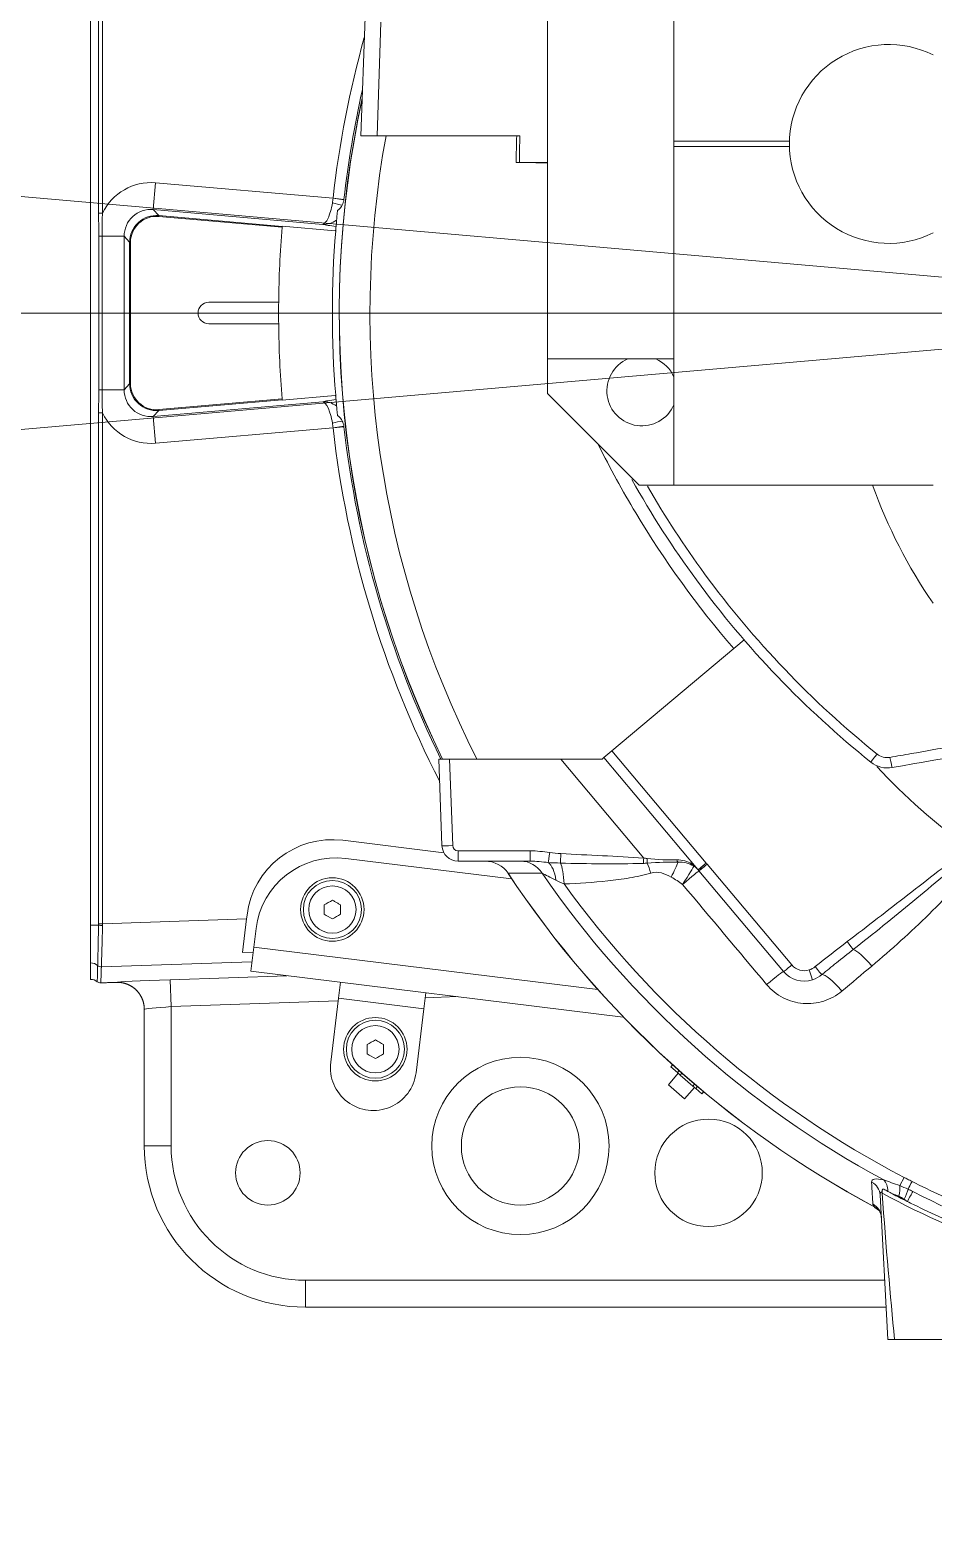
# Model space of a CAD drawing. Header units: millimetres. Extents: x 0 to 594, y 0 to 532.
# Drawn here: x 418.3 to 426.7, y 271.58 to 285.46 of the extents above; entities that cross this region are included whole.
import ezdxf
from ezdxf.lldxf.tags import DXFTag

# ---------------------------------------------------------------- set-up
doc = ezdxf.new("R2010")
doc.units = ezdxf.units.MM
for name, color, linetype, true_color in [('1', 7, 'Continuous', 0xffffff), ('11', 7, 'Continuous', 0xffffff), ('13', 7, 'Continuous', 0xffffff), ('2', 7, 'Continuous', 0xffffff), ('201', 7, 'Continuous', 0xffffff)]:
    doc.layers.add(name, color=color, linetype=linetype, true_color=true_color)
tags = doc.linetypes.add('DASHED', pattern=[25.72, 12.86, -12.86]).pattern_tags.tags
tags[6:7] = [DXFTag(74, 4), DXFTag(75, 0), DXFTag(340, '0'), DXFTag(46, 0.0), DXFTag(50, 0.0), DXFTag(44, 0.0), DXFTag(45, 0.0)]
tags[4:5] = [DXFTag(74, 4), DXFTag(75, 0), DXFTag(340, '0'), DXFTag(46, 0.0), DXFTag(50, 0.0), DXFTag(44, 0.0), DXFTag(45, 0.0)]

# ---------------------------------------------------------------- blocks, each defined once
blk = doc.blocks.new('_U12')
at = {"layer": '201', "color": 250, "lineweight": 13}
blk.add_arc((430.61169, 282.820884), 24.022753, 0, 184.999943, dxfattribs=at)
blk = doc.blocks.new('_U13')
at = {"layer": '201', "color": 250, "lineweight": 13}
blk.add_arc((430.61169, 282.820884), 53.921515, 175, 359.999943, dxfattribs=at)

msp = doc.modelspace()

# ---------------------------------------------------------------- linework, layer by layer
at = {"layer": '1', "color": 250, "linetype": 'Continuous', "lineweight": 18}
for p, q in [((418.86169, 277.12453), (418.86169, 288.51724)), ((419.49593, 283.71959), (420.64362, 283.61935)), ((421.13679, 283.5871), (420.64448, 283.63009)), ((419.23352, 282.16267), (419.23352, 283.4791)), ((420.61219, 282.92088), (419.96169, 282.92088)), ((419.96169, 282.72088), (420.61219, 282.72088)), ((420.64362, 282.02241), (419.49593, 281.92218)), ((420.64448, 282.01167), (421.13679, 282.05467)), ((422.14905, 277.79952), (421.20919, 277.91492)), ((421.23711, 277.74647), (422.77978, 277.55705)), ((420.27488, 276.87005), (420.31341, 277.18384)), ((420.31765, 277.21838), (420.31341, 277.18384)), ((420.37997, 276.91976), (420.4013, 277.09346)), ((420.37429, 276.87353), (420.27488, 276.87005)), ((420.37997, 276.91976), (420.35255, 276.69644)), ((418.86169, 276.62089), (418.86169, 276.77413)), ((420.3635, 276.78538), (418.96287, 276.73647)), ((423.81874, 276.27085), (420.35255, 276.69644)), ((421.18771, 276.5939), (421.16943, 276.44502)), ((421.16943, 276.44502), (421.0963, 275.84949)), ((421.96346, 276.34752), (421.98174, 276.4964)), ((421.89034, 275.75199), (421.96346, 276.34752)), ((424.3299, 275.74694), (424.23805, 275.64128)), ((424.27757, 275.82621), (424.26085, 275.80697)), ((424.26085, 275.80697), (424.2619, 275.80605)), ((424.2619, 275.80605), (424.27861, 275.82527)), ((424.32214, 275.75368), (424.2619, 275.80605)), ((424.33802, 275.77194), (424.32214, 275.75368)), ((424.34872, 275.73058), (424.32214, 275.75368)), ((424.34872, 275.73058), (424.36437, 275.74858)), ((424.46608, 275.62856), (424.34872, 275.73058)), ((424.23805, 275.64128), (424.38899, 275.51007)), ((424.38899, 275.51007), (424.48084, 275.61572)), ((424.48176, 275.64659), (424.46608, 275.62856)), ((424.49219, 275.60586), (424.46608, 275.62856)), ((424.49219, 275.60586), (424.50811, 275.62417)), ((424.54931, 275.5562), (424.49219, 275.60586)), ((424.56603, 275.57544), (424.54931, 275.5562)), ((424.54931, 275.5562), (424.5499, 275.5557)), ((424.5499, 275.5557), (424.56663, 275.57494)), ((420.86169, 273.57088), (426.26317, 273.57088))]:
    msp.add_line(p, q, dxfattribs=at)
at = {"layer": '1', "color": 250, "linetype": 'Continuous', "lineweight": 13}
for p, q in [((418.93623, 283.75095), (418.93623, 288.50472)), ((418.97349, 288.50472), (418.97349, 283.75095)), ((419.46721, 284.03235), (419.44549, 283.78363)), ((419.46721, 284.03235), (421.11813, 283.88816)), ((419.44549, 283.78363), (419.49664, 283.72781)), ((421.02169, 283.64597), (419.44549, 283.78363)), ((421.11813, 283.88816), (421.21924, 283.87483)), ((421.11836, 283.89001), (421.2197, 283.8786)), ((418.97349, 283.75095), (418.93623, 283.75095)), ((419.49664, 283.72781), (419.49593, 283.71959)), ((419.49664, 283.72781), (420.64428, 283.62758)), ((418.93893, 283.53492), (418.96871, 283.53492)), ((418.93893, 282.10684), (418.93893, 283.53492)), ((418.96871, 283.53492), (418.96871, 282.10684)), ((419.17411, 283.53492), (418.96871, 283.53492)), ((419.22526, 283.4791), (419.17411, 283.53492)), ((419.17411, 283.53492), (419.17411, 282.10684)), ((419.22526, 282.16267), (419.22526, 283.4791)), ((419.22526, 283.4791), (419.23352, 283.4791)), ((418.93893, 282.10684), (418.96871, 282.10684)), ((419.17411, 282.10684), (418.96871, 282.10684)), ((419.17411, 282.10684), (419.22526, 282.16267)), ((419.22526, 282.16267), (419.23352, 282.16267)), ((419.44549, 281.85813), (421.02169, 281.99579)), ((420.64428, 282.01418), (419.49664, 281.91395)), ((418.93623, 281.89082), (418.97349, 281.89082)), ((418.93623, 277.13705), (418.93623, 281.89082)), ((418.97349, 281.89082), (418.97349, 277.13705)), ((419.49664, 281.91395), (419.44549, 281.85813)), ((419.44549, 281.85813), (419.46721, 281.60942)), ((419.49593, 281.92218), (419.49664, 281.91395)), ((421.11813, 281.75361), (419.46721, 281.60942)), ((421.11813, 281.75361), (421.21924, 281.76694)), ((421.2197, 281.76317), (421.11836, 281.75176)), ((418.86169, 277.12453), (418.93609, 277.12453)), ((418.93623, 277.13705), (418.97349, 277.13705)), ((418.97349, 277.13705), (420.31341, 277.18384)), ((420.37997, 276.91976), (423.58099, 276.52673)), ((419.60297, 276.61724), (420.68881, 276.65516)), ((419.60297, 276.61724), (419.61169, 276.36742)), ((421.16657, 276.42172), (419.61169, 276.36742)), ((421.16943, 276.44502), (421.96346, 276.34752)), ((422.27482, 276.46042), (421.97604, 276.44998)), ((419.61169, 276.36742), (419.61169, 275.07088)), ((419.36169, 275.07088), (419.61169, 275.07088)), ((420.86169, 273.57088), (420.86169, 273.82088)), ((420.86169, 273.82088), (426.24997, 273.82088))]:
    msp.add_line(p, q, dxfattribs=at)
at = {"layer": '1', "color": 250, "linetype": 'Continuous', "lineweight": 18}
for centre, radius in [((421.11169, 277.27088), 0.295), ((421.11169, 277.27088), 0.22), ((421.51169, 275.97088), 0.295), ((421.51169, 275.97088), 0.22), ((422.86169, 275.07088), 0.825), ((422.86169, 275.07088), 0.55), ((424.61169, 274.82088), 0.5), ((420.51169, 274.82088), 0.3)]:
    msp.add_circle(centre, radius, dxfattribs=at)
at = {"layer": '1', "color": 250, "linetype": 'Continuous', "lineweight": 13}
for centre in [(421.11169, 277.27088), (421.51169, 275.97088)]:
    msp.add_circle(centre, 0.27, dxfattribs=at)
for centre, radius, start, end in [((430.61169, 282.82088), 9.55334, 164.425867, 173.574482), ((430.61169, 282.82088), 9.55334, 186.425518, 207.13973), ((420.86169, 275.07088), 1.25, 180, 270)]:
    msp.add_arc(centre, radius, start, end, dxfattribs=at)
at = {"layer": '1', "color": 250, "linetype": 'Continuous', "lineweight": 18}
for centre, radius, start, end in [((430.61169, 282.82088), 9.45136, 167.282699, 173.574482), ((419.47492, 283.4791), 0.2414, 85.008667, 180), ((430.61169, 282.82088), 10, 175.420227, 179.427033), ((430.61169, 282.82088), 9.5, 175.37731, 184.62269), ((419.96169, 282.82088), 0.1, 90, 270), ((430.61169, 282.82088), 10, 179.427033, 180.572967), ((430.61169, 282.82088), 10, 180.572967, 184.579773), ((419.47492, 282.16267), 0.2414, 180, 274.991333), ((430.61169, 282.82088), 9.45136, 186.425518, 206.045605), ((421.11169, 277.12088), 0.8, 83, 173), ((421.14571, 277.00206), 0.75, 83, 173), ((421.11169, 277.27088), 0.07636, 49.171389, 70.828611), ((421.49332, 275.80074), 0.4, 173, 353), ((420.86169, 275.07088), 1.5, 180, 270)]:
    msp.add_arc(centre, radius, start, end, dxfattribs=at)
at = {"layer": '1', "color": 250, "linetype": 'Continuous', "lineweight": 13}
for centre, major_axis, ratio, start_param, end_param in [((419.42514, 283.53343), (-0.33884, 0.36972), 0.997005, 5.4557237, 6.66433542), ((419.42514, 283.53343), (-0.17043, 0.18597), 0.991078, 5.4557237, 7.11064691), ((421.11458, 283.87101), (-0.14428, 0.04102), 0.170894, 1.60362975, 2.28655609), ((419.47492, 283.4791), (0.18431, 0.16891), 0.997005, 0.74333472, 2.39825793), ((419.42514, 282.10834), (0.17043, 0.18597), 0.991078, 2.31413105, 3.96905426), ((419.47492, 282.16267), (-0.18431, 0.16891), 0.997005, 0.74333472, 2.39825793), ((419.42514, 282.10834), (-0.33884, -0.36972), 0.997005, 5.90203519, 7.11064691), ((421.11458, 281.77076), (0.14428, 0.04102), 0.170894, 0.85503657, 1.5379629), ((418.97329, 277.12453), (-0.04997, 0.0016), 0.035661, 0.73230131, 1.57318769), ((418.86169, 276.67414), (-0.1, 0), 0.999908, 3.98766321, 4.71238898), ((418.86169, 279.90163), (0.00357, 4.35122), 0.022967, 3.85063521, 3.90204296), ((418.96113, 276.78643), (-0.04996, 0.00189), 0.999914, 0.883914, 1.64354349), ((418.86343, 279.85167), (0.00542, 4.30126), 0.034851, 3.85107443, 3.90248274), ((419.60297, 276.6107), (0.5, 0.01746), 0.013083, 1.57033939, 3.13459087), ((419.61169, 276.36087), (0.25, 0.01747), 0.02607, 1.56897431, 3.13977063)]:
    msp.add_ellipse(centre, major_axis=major_axis, ratio=ratio, start_param=start_param, end_param=end_param, dxfattribs=at)
at = {"layer": '1', "color": 250, "linetype": 'Continuous', "lineweight": 18}
for centre, major_axis, ratio, start_param, end_param in [((430.60778, 282.82121), (0.78767, 9.46532), 0.999793, 1.56892827, 1.57250286), ((430.6085, 282.82062), (-0.78656, 9.46578), 0.999832, 1.56921016, 1.57278461), ((418.96113, 276.78643), (-0.04982, 0.0042), 0.999913, 0.93023742, 1.68986871), ((418.86169, 276.52088), (0, -0.10001), 0.999908, 2.46827462, 3.14159265)]:
    msp.add_ellipse(centre, major_axis=major_axis, ratio=ratio, start_param=start_param, end_param=end_param, dxfattribs=at)
at = {"layer": '1', "color": 250, "linetype": 'Continuous', "lineweight": 13}
for points, knots in [([(421.11232, 283.84502), (421.10303, 283.78884), (421.08764, 283.73827), (421.05481, 283.66828), (421.0369, 283.64756), (421.02169, 283.64597)], [0, 0, 0, 0, 0.5, 0.5, 1, 1, 1, 1]), ([(418.93893, 283.53492), (418.93893, 283.58194), (418.93789, 283.62895), (418.93658, 283.70094), (418.93623, 283.72595), (418.93623, 283.75095)], [0, 0, 0, 0, 0.65282883, 0.65282883, 1, 1, 1, 1]), ([(418.97349, 283.75095), (418.97185, 283.72645), (418.97082, 283.70191), (418.96884, 283.62992), (418.96871, 283.58242), (418.96871, 283.53492)], [0, 0, 0, 0, 0.34077665, 0.34077665, 1, 1, 1, 1]), ([(421.02169, 281.99579), (421.0369, 281.9942), (421.05481, 281.97349), (421.08764, 281.9035), (421.10303, 281.85293), (421.11232, 281.79675)], [0, 0, 0, 0, 0.5, 0.5, 1, 1, 1, 1]), ([(418.92798, 276.749), (418.92805, 276.75034), (418.92906, 276.79141), (418.93137, 276.89502), (418.93226, 276.93627), (418.93415, 277.0267), (418.93513, 277.07501), (418.93609, 277.12453)], [0, 0, 0, 0, 0.5, 0.5, 0.75, 0.75, 1, 1, 1, 1]), ([(418.97336, 277.12274), (418.97214, 277.07156), (418.9709, 277.02177), (418.96848, 276.92864), (418.96733, 276.88628), (418.96431, 276.77985), (418.96297, 276.73781), (418.96287, 276.73647)], [0, 0, 0, 0, 0.25, 0.25, 0.5, 0.5, 1, 1, 1, 1])]:
    msp.add_open_spline(points, degree=3, knots=knots, dxfattribs=at)
for points in [[(421.11813, 283.88816), (421.11661, 283.87367), (421.11466, 283.85917), (421.11232, 283.84502)], [(421.11813, 283.88816), (421.11822, 283.88878), (421.11829, 283.88939), (421.11836, 283.89001)], [(421.15112, 283.68555), (421.11043, 283.65782), (421.06414, 283.64395), (421.02169, 283.64597)], [(421.1459, 283.62639), (421.09092, 283.63346), (421.04763, 283.64028), (421.02169, 283.64597)], [(421.13679, 283.5871), (421.13889, 283.58892), (421.14098, 283.59074), (421.14308, 283.59256)], [(418.93623, 281.89082), (418.93623, 281.96284), (418.93893, 282.03482), (418.93893, 282.10684)], [(418.96871, 282.10684), (418.96871, 282.03478), (418.96867, 281.96278), (418.97349, 281.89082)], [(421.02169, 281.99579), (421.04763, 282.00149), (421.09092, 282.00831), (421.1459, 282.01538)], [(421.02169, 281.99579), (421.06414, 281.99782), (421.11043, 281.98394), (421.15112, 281.95622)], [(421.14308, 282.04921), (421.14098, 282.05103), (421.13889, 282.05285), (421.13679, 282.05467)], [(421.11813, 281.75361), (421.11661, 281.76809), (421.11466, 281.78259), (421.11232, 281.79675)], [(421.11836, 281.75175), (421.11829, 281.75237), (421.11822, 281.75299), (421.11813, 281.75361)], [(418.93609, 277.12453), (418.93618, 277.1287), (418.93623, 277.13287), (418.93623, 277.13705)], [(418.97349, 277.13705), (418.97351, 277.13228), (418.97347, 277.12751), (418.97336, 277.12274)]]:
    msp.add_open_spline(points, degree=3, dxfattribs=at)
at = {"layer": '1', "color": 250, "linetype": 'Continuous', "lineweight": 18}
for points, degree in [([(421.15112, 283.68555), (421.15223, 283.69769), (421.15525, 283.73066), (421.15963, 283.77406)], 3), ([(421.20397, 283.82549), (421.1935, 283.80493), (421.17832, 283.78696), (421.15963, 283.77406)], 3), ([(421.21924, 283.87483), (421.21696, 283.85751), (421.2119, 283.84106), (421.20397, 283.82549)], 3), ([(421.2197, 283.8786), (421.21956, 283.87734), (421.21941, 283.87609), (421.21924, 283.87483)], 3), ([(420.64428, 283.62758), (420.64421, 283.62666), (420.64398, 283.62392), (420.64362, 283.61935)], 3), ([(421.13679, 283.5871), (421.13873, 283.58693), (421.14066, 283.58674), (421.14259, 283.58652)], 3), ([(421.14308, 283.59256), (421.14292, 283.59057), (421.14276, 283.58856), (421.14259, 283.58652)], 3), ([(420.64362, 282.02241), (420.64398, 282.01785), (420.64421, 282.0151), (420.64428, 282.01418)], 3), ([(421.14259, 282.05524), (421.14066, 282.05503), (421.13873, 282.05484), (421.13679, 282.05467)], 3), ([(421.14259, 282.05524), (421.14276, 282.05321), (421.14292, 282.0512), (421.14308, 282.04921)], 3), ([(421.15963, 281.86771), (421.15524, 281.9112), (421.15223, 281.94405), (421.15112, 281.95622)], 3), ([(421.15963, 281.86771), (421.17844, 281.85473), (421.19354, 281.83675), (421.20397, 281.81628)], 3), ([(421.20397, 281.81628), (421.2119, 281.80071), (421.21696, 281.78425), (421.21924, 281.76694)], 3), ([(421.21924, 281.76694), (421.21941, 281.76568), (421.21956, 281.76442), (421.2197, 281.76317)], 3), ([(421.03669, 277.31418), (421.06169, 277.32862), (421.08669, 277.34305), (421.11169, 277.35749)], 3), ([(421.11169, 277.35749), (421.11998, 277.3527), (421.12837, 277.34786), (421.13677, 277.34301)], 3), ([(421.16161, 277.32866), (421.17001, 277.32381), (421.1784, 277.31897), (421.18669, 277.31418)], 3), ([(421.11169, 277.18428), (421.08669, 277.19871), (421.06169, 277.21315), (421.03669, 277.22758)], 3), ([(421.18669, 277.22758), (421.16169, 277.21315), (421.13669, 277.19871), (421.11169, 277.18428)], 3), ([(419.10298, 276.59328), (418.95705, 276.58818)], 1), ([(419.10395, 276.59331), (419.10298, 276.59328)], 1), ([(419.36169, 276.34341), (419.36169, 276.34441)], 1), ([(419.36169, 276.34341), (419.36169, 275.91923), (419.36169, 275.49506), (419.36169, 275.07088)], 3), ([(421.43669, 276.01418), (421.46147, 276.02849), (421.48691, 276.04318), (421.51169, 276.05749)], 3), ([(421.51169, 276.05749), (421.53647, 276.04318), (421.56191, 276.02849), (421.58669, 276.01418)], 3), ([(421.51169, 275.88428), (421.48691, 275.89859), (421.46147, 275.91328), (421.43669, 275.92758)], 3), ([(421.58669, 275.92758), (421.56191, 275.91328), (421.53647, 275.89859), (421.51169, 275.88428)], 3)]:
    msp.add_open_spline(points, degree=degree, dxfattribs=at)
for points, weights in [([(420.64428, 283.62758), (420.64438, 283.62884), (420.64448, 283.63009)], [0.500000041543, 0.499999958457, 0.500000041543]), ([(420.64448, 282.01167), (420.64438, 282.01293), (420.64428, 282.01418)], [0.499999660007, 0.500000339993, 0.499999660007])]:
    msp.add_rational_spline(points, weights, degree=2, dxfattribs=at)
for points, degree, knots in [([(421.1459, 283.62639), (421.14609, 283.6286), (421.14684, 283.63748), (421.14889, 283.66084), (421.1502, 283.6755), (421.15112, 283.68555)], 3, [0, 0, 0, 0, 0.5, 0.5, 1, 1, 1, 1]), ([(421.15112, 281.95622), (421.15021, 281.96622), (421.14889, 281.98087), (421.14685, 282.00418), (421.14609, 282.01315), (421.1459, 282.01538)], 3, [0, 0, 0, 0, 0.5, 0.5, 1, 1, 1, 1]), ([(421.03669, 277.22758), (421.03669, 277.24186), (421.03669, 277.25631), (421.03669, 277.28554), (421.03669, 277.29996), (421.03669, 277.31418)], 3, [0, 0, 0, 0, 0.5, 0.5, 1, 1, 1, 1]), ([(421.18669, 277.31418), (421.18669, 277.2999), (421.18669, 277.28546), (421.18669, 277.25623), (421.18669, 277.24181), (421.18669, 277.22758)], 3, [0, 0, 0, 0, 0.5, 0.5, 1, 1, 1, 1]), ([(418.86169, 276.77413), (418.86169, 276.77538), (418.86169, 276.81368), (418.86169, 276.91127), (418.86169, 276.94964), (418.86169, 277.03447), (418.86169, 277.07862), (418.86169, 277.12453)], 3, [0, 0, 0, 0, 0.5, 0.5, 0.75, 0.75, 1, 1, 1, 1]), ([(418.95697, 276.58818), (418.95138, 276.58798), (418.94568, 276.58875), (418.93447, 276.59225), (418.92885, 276.59523), (418.92405, 276.59906)], 3, [0, 0, 0, 0, 0.4758148, 0.4758148, 1, 1, 1, 1]), ([(419.36169, 276.34441), (419.36159, 276.36904), (419.35167, 276.4179), (419.33202, 276.46419), (419.30356, 276.50567), (419.26736, 276.54066), (419.22498, 276.56771), (419.17797, 276.5858), (419.12869, 276.59408), (419.10395, 276.59331)], 2, [0, 0, 0, 0.12310203, 0.2487193, 0.37433658, 0.49995386, 0.62557113, 0.75118841, 0.87680569, 1, 1, 1]), ([(421.43669, 275.92758), (421.43669, 275.94194), (421.43669, 275.95657), (421.43669, 275.98547), (421.43669, 275.99986), (421.43669, 276.01418)], 3, [0, 0, 0, 0, 0.5, 0.5, 1, 1, 1, 1]), ([(421.58669, 276.01418), (421.58669, 275.99998), (421.58669, 275.98538), (421.58669, 275.95641), (421.58669, 275.94182), (421.58669, 275.92758)], 3, [0, 0, 0, 0, 0.5, 0.5, 1, 1, 1, 1])]:
    msp.add_open_spline(points, degree=degree, knots=knots, dxfattribs=at)
at = {"layer": '11', "color": 250, "linetype": 'DASHED', "lineweight": 18}
for p, q in [((438.61169, 282.82088), (399.7601, 282.82088)), ((430.42902, 282.82088), (404.27371, 282.82088)), ((422.27125, 282.82088), (444.18528, 282.82088))]:
    msp.add_line(p, q, dxfattribs=at)
at = {"layer": '13', "color": 250, "linetype": 'Continuous', "lineweight": 18}
for p in [(350.32058, 289.84544), (350.32058, 275.79632)]:
    msp.add_line(p, (430.61169, 282.82088), dxfattribs=at)
msp.add_circle((430.61169, 282.82088), 80.5978, dxfattribs=at)
at = {"layer": '2', "color": 250, "linetype": 'Continuous', "lineweight": 18}
for p, q in [((424.2891, 284.41918), (424.2891, 287.56918)), ((423.1141, 282.39418), (423.1141, 286.39418)), ((421.37715, 284.47088), (421.41568, 285.57437)), ((421.52706, 284.47088), (421.37715, 284.47088)), ((422.85689, 284.47088), (421.52706, 284.47088)), ((424.2891, 284.41918), (424.2891, 284.36918)), ((425.36444, 284.41918), (424.2891, 284.41918)), ((424.2891, 284.36918), (425.36444, 284.36918)), ((424.2891, 281.21918), (424.2891, 284.36918)), ((422.85143, 284.22088), (423.11412, 284.22088)), ((423.1141, 282.39418), (423.1141, 282.07142)), ((424.2891, 282.39418), (423.1141, 282.39418)), ((423.1141, 282.07142), (423.96635, 281.21918)), ((423.96635, 281.21918), (424.2891, 281.21918)), ((426.70167, 281.21918), (424.2891, 281.21918)), ((423.71296, 278.7483), (424.94265, 279.78013)), ((422.13108, 277.86565), (422.10296, 278.67088)), ((422.10296, 278.67088), (422.2029, 278.67088)), ((422.2029, 278.67088), (423.23595, 278.67088)), ((423.6207, 278.67088), (423.23595, 278.67088)), ((423.63813, 278.68551), (423.6207, 278.67088)), ((423.63813, 278.68551), (423.71296, 278.7483)), ((422.95206, 277.72088), (422.28099, 277.72088)), ((425.30955, 276.69394), (424.52277, 277.63158)), ((426.20839, 274.61487), (426.27883, 273.27088)), ((426.34265, 273.27088), (426.27883, 273.27088)), ((428.68074, 273.27088), (426.34265, 273.27088))]:
    msp.add_line(p, q, dxfattribs=at)
at = {"layer": '2', "color": 250, "linetype": 'Continuous', "lineweight": 13}
for p, q in [((421.56391, 285.52612), (421.52706, 284.47088)), ((422.2029, 278.67088), (422.23102, 277.86565)), ((423.23595, 278.67088), (424.00855, 277.75015)), ((424.5135, 277.64229), (423.63813, 278.68551)), ((423.71296, 278.7483), (424.58999, 277.70311)), ((422.28099, 277.81739), (422.95206, 277.81739)), ((422.28099, 277.81739), (422.28099, 277.72088)), ((422.95206, 277.81739), (422.95206, 277.72088)), ((424.59938, 277.69237), (425.38615, 276.75473)), ((426.43121, 274.77901), (426.39117, 274.70198))]:
    msp.add_line(p, q, dxfattribs=at)
at = {"layer": '2', "color": 250, "linetype": 'Continuous', "lineweight": 18}
for centre, radius, start, end in [((426.2891, 284.39418), 0.925, 63.511858, 180), ((430.61169, 282.82088), 9.43645, 167.773343, 206.093698), ((430.61169, 282.82088), 9.43645, 167.772658, 167.773343), ((430.61169, 282.82088), 9.15, 169.611142, 206.9718), ((426.2891, 284.39418), 0.925, 180, 296.488142), ((423.99101, 282.09608), 0.325, 113.478826, 336.521247), ((423.99101, 282.09608), 0.325, 23.478792, 66.526963), ((422.28099, 277.87088), 0.15, 182, 270), ((430.61169, 282.82088), 9.43645, 213.539007, 241.840971), ((425.50106, 276.85464), 0.25, 220, 288.10093)]:
    msp.add_arc(centre, radius, start, end, dxfattribs=at)
at = {"layer": '2', "color": 250, "linetype": 'Continuous', "lineweight": 13}
for centre, radius, start, end in [((430.61169, 282.82088), 9.43551, 167.803776, 206.092887), ((430.61169, 282.82088), 4.75179, 199.698775, 214.6292), ((422.28099, 277.86739), 0.05, 182, 270), ((430.61169, 282.82088), 9.43551, 213.539007, 241.840971), ((430.61169, 282.82088), 9.17397, 214.627337, 241.54961), ((430.61169, 282.82088), 9.06356, 215.883334, 242.532841), ((425.50106, 276.85115), 0.15, 220, 288.10093), ((430.61169, 282.82088), 9.29, 241.833687, 258.391647)]:
    msp.add_arc(centre, radius, start, end, dxfattribs=at)
for centre, major_axis, ratio, start_param, end_param in [((426.18344, 278.72094), (-0.06261, -0.07797), 0.006981, 4.75940972, 6.28318531), ((426.3034, 278.69018), (0.01736, -0.09848), 0.039503, 4.73882225, 6.28318531), ((430.61169, 282.74747), (0, 6.07195), 0.999888, 2.32269831, 2.51107939), ((422.23102, 277.86914), (0.09994, 0.00349), 0.034878, 3.14159265, 4.71117101), ((423.13423, 277.80388), (0.01401, 0.09901), 0.004891, 3.42289918, 4.67782661), ((422.86433, 277.47088), (0, -0.25), 0.948857, 2.15084697, 3.14159265), ((423.0876, 277.47088), (0, -0.25), 0.432626, 1.86922769, 2.82859226), ((423.23841, 277.79429), (0.00521, 0.09986), 0.00182, 3.56006875, 4.67752986), ((423.222, 277.47492), (0.00886, -0.24984), 0.191293, 1.69841062, 2.71473397), ((424.00855, 277.75364), (-0.00661, -0.09978), 0.002309, 1.00510598, 1.53596614), ((424.04416, 277.75273), (0.00232, -0.09997), 0.050058, 4.7865378, 5.23927231), ((424.0331, 277.57644), (0.07056, -0.23984), 0.195922, 1.65045628, 2.06497916), ((424.22475, 277.53929), (-0.1148, -0.22208), 0.082966, 1.76313115, 2.50031254), ((424.36898, 277.78046), (0.01439, -0.09896), 0.647786, 5.11380894, 5.38444403), ((424.33126, 277.47088), (-0.14057, -0.20674), 0.055915, 1.77159518, 3.05658637), ((424.52872, 277.75834), (-0.04615, -0.08871), 0.819935, 5.82315216, 6.13455551), ((424.54854, 277.74527), (-0.06208, -0.0784), 0.726269, 6.01377231, 6.28318531), ((424.58999, 277.7066), (-0.0766, -0.06428), 0.026741, 0.036997, 1.54836148), ((424.58999, 277.7066), (0.07392, 0.06735), 0.025805, 3.14159265, 4.68888285), ((424.59938, 277.69586), (0.0766, 0.06428), 0.026741, 3.14159265, 4.68995413), ((424.33126, 277.46739), (-0.23047, 0.2634), 1, 4.69169701, 4.73246622), ((424.33126, 277.47088), (-0.19151, -0.1607), 0.001572, 3.14159265, 4.5040496), ((424.58999, 277.7066), (-0.07392, -0.06735), 0.732129, 6.2288762, 6.28318531), ((425.90075, 276.97552), (-0.06048, 0.07963), 0.021117, 1.59859204, 2.85964902), ((426.10245, 276.70656), (-0.1607, 0.19151), 0.185466, 4.75719942, 5.99618955), ((425.11804, 276.53324), (-0.19151, -0.1607), 0.032934, 3.14159265, 4.50407229), ((425.38615, 276.75822), (0.0766, 0.06428), 0.026741, 3.14159265, 4.68995413), ((425.54766, 276.71206), (-0.03107, 0.09505), 0.010849, 1.60397476, 3.14159265), ((425.60391, 276.74278), (-0.06292, 0.07772), 0.021967, 1.5979248, 3.04214016), ((425.82245, 276.47161), (0.1607, -0.19151), 0.194561, 1.61558713, 3.04022059), ((426.17231, 274.62765), (-0.03409, -0.14608), 0.694319, 1.87074778, 2.7658848), ((426.0586, 274.60702), (0.14979, 0.00785), 0.961245, 0, 1.02989054), ((426.33532, 274.59455), (-0.03882, -0.14489), 0.283132, 1.71457468, 2.47864889), ((426.41666, 274.56619), (0.05888, 0.13796), 0.077546, 4.80821713, 5.58269598), ((426.46131, 274.54491), (0.06983, 0.13275), 0.024391, 0.70360646, 1.51542953), ((426.52049, 274.77125), (0.06771, 0.13385), 0.000446, 1.80130823, 2.4436394), ((426.06942, 274.4006), (0.14979, 0.00785), 0.985015, 0, 1.03041801)]:
    msp.add_ellipse(centre, major_axis=major_axis, ratio=ratio, start_param=start_param, end_param=end_param, dxfattribs=at)
at = {"layer": '2', "color": 250, "linetype": 'Continuous', "lineweight": 18}
for centre, major_axis, ratio, start_param, end_param in [((424.33126, 277.47088), (-0.16591, 0.18701), 1, 4.68485366, 4.72562288), ((426.36169, 276.46663), (0.25034, -4.77681), 0.052264, 5.1040763, 5.44252535)]:
    msp.add_ellipse(centre, major_axis=major_axis, ratio=ratio, start_param=start_param, end_param=end_param, dxfattribs=at)
at = {"layer": '2', "color": 250, "linetype": 'Continuous', "lineweight": 13}
for points, knots in [([(422.82195, 284.22099), (422.82218, 284.26272), (422.82276, 284.30445), (422.82457, 284.38775), (422.82581, 284.42932), (422.82738, 284.47088)], [0, 0, 0, 0, 0.50085587, 0.50085587, 1, 1, 1, 1]), ([(422.85689, 284.47088), (422.8553, 284.42914), (422.85406, 284.38739), (422.85224, 284.30405), (422.85167, 284.26247), (422.85143, 284.22088)], [0, 0, 0, 0, 0.50109649, 0.50109649, 1, 1, 1, 1]), ([(424.84634, 279.69932), (424.50399, 280.09663), (424.20041, 280.51784), (423.81119, 281.16674), (423.69587, 281.37729), (423.58879, 281.59272)], [0, 0, 0, 0, 0.68292749, 0.68292749, 1, 1, 1, 1]), ([(424.04338, 281.21007), (424.20582, 280.92862), (424.38401, 280.65554), (425.03393, 279.76897), (425.56825, 279.20905), (426.17995, 278.71772)], [0, 0, 0, 0, 0.29338837, 0.29338837, 1, 1, 1, 1]), ([(426.29997, 278.68689), (426.36558, 278.69843), (426.43119, 278.70998), (426.75923, 278.76769), (427.02168, 278.81385), (427.4707, 278.89282), (427.65727, 278.92563), (427.84385, 278.95843)], [0, 0, 0, 0, 0.12749784, 0.12749784, 0.63748991, 0.63748991, 1, 1, 1, 1]), ([(425.90075, 276.97203), (426.09028, 277.11598), (426.27851, 277.26161), (426.65473, 277.55319), (426.84202, 277.70004), (427.03231, 277.843)], [0, 0, 0, 0, 0.5, 0.5, 1, 1, 1, 1]), ([(427.0567, 277.81089), (426.87909, 277.65235), (426.69715, 277.49882), (426.33081, 277.19496), (426.14584, 277.04521), (425.95838, 276.89867)], [0, 0, 0, 0, 0.5, 0.5, 1, 1, 1, 1]), ([(427.14763, 277.7649), (427.07685, 277.66725), (426.99722, 277.57648), (426.8343, 277.39912), (426.75011, 277.31308), (426.49261, 277.06038), (426.31448, 276.8991), (426.13073, 276.74491)], [0, 0, 0, 0, 0.25, 0.25, 0.5, 0.5, 1, 1, 1, 1]), ([(423.19098, 277.54439), (423.16624, 277.5567), (423.14181, 277.56882), (423.09699, 277.59101), (423.07557, 277.60158), (423.06275, 277.6079)], [0, 0, 0, 0, 0.5, 0.5, 1, 1, 1, 1]), ([(424.07433, 277.6093), (424.00916, 277.59013), (423.9424, 277.57656), (423.8085, 277.55367), (423.74129, 277.54466), (423.53923, 277.52218), (423.40394, 277.51321), (423.26828, 277.5084)], [0, 0, 0, 0, 0.25, 0.25, 0.5, 0.5, 1, 1, 1, 1]), ([(424.26478, 277.57239), (424.23494, 277.58782), (424.20481, 277.60359), (424.14026, 277.62061), (424.10621, 277.61868), (424.07433, 277.6093)], [0, 0, 0, 0, 0.5, 0.5, 1, 1, 1, 1]), ([(425.95838, 276.89867), (425.90596, 276.85773), (425.85379, 276.81648), (425.7565, 276.73862), (425.71133, 276.70208), (425.66635, 276.66531)], [0, 0, 0, 0, 0.53373063, 0.53373063, 1, 1, 1, 1]), ([(425.85248, 276.51142), (425.80281, 276.46974), (425.74509, 276.43809), (425.62256, 276.39908), (425.55655, 276.3915), (425.42735, 276.40224), (425.36319, 276.42054), (425.24683, 276.48066), (425.19496, 276.52201), (425.15247, 276.57265)], [0, 0, 0, 0, 0.25, 0.25, 0.5, 0.5, 0.75, 0.75, 1, 1, 1, 1]), ([(426.12926, 274.7345), (426.12851, 274.74886), (426.13746, 274.75861), (426.17544, 274.76591), (426.20464, 274.76339), (426.24123, 274.75486)], [0, 0, 0, 0, 0.5, 0.5, 1, 1, 1, 1]), ([(426.43121, 274.77901), (426.44192, 274.77344), (426.45259, 274.7678), (426.47713, 274.75494), (426.49101, 274.74775), (426.50496, 274.7407)], [0, 0, 0, 0, 0.43570847, 0.43570847, 1, 1, 1, 1]), ([(426.50496, 274.7407), (426.59439, 274.69545), (426.68455, 274.65161), (426.80647, 274.59472), (426.83765, 274.58038), (426.8689, 274.56621)], [0, 0, 0, 0, 0.74498127, 0.74498127, 1, 1, 1, 1]), ([(426.51246, 274.64724), (426.59898, 274.60287), (426.68622, 274.55987), (426.79416, 274.50879), (426.81424, 274.49938), (426.83436, 274.49004)], [0, 0, 0, 0, 0.81426534, 0.81426534, 1, 1, 1, 1])]:
    msp.add_open_spline(points, degree=3, knots=knots, dxfattribs=at)
at = {"layer": '2', "color": 250, "linetype": 'Continuous', "lineweight": 18}
for points, degree in [([(423.11402, 284.21898), (423.0166, 284.21963), (422.91924, 284.2203), (422.82195, 284.22099)], 3), ([(422.85143, 284.22088), (422.84156, 284.22088), (422.83163, 284.22092), (422.82195, 284.22099)], 3), ([(427.86398, 278.86381), (427.34952, 278.7731), (426.83513, 278.68239), (426.32077, 278.5917)], 3), ([(426.32077, 278.5917), (426.25036, 278.57928), (426.17658, 278.5982), (426.12082, 278.64297)], 3), ([(422.53383, 277.72088), (422.61839, 277.72088), (422.70003, 277.67795), (422.7471, 277.60772)], 3), ([(424.51607, 277.63925), (424.50701, 277.64919), (424.49713, 277.65843), (424.48646, 277.66687)], 3), ([(425.66635, 276.66531), (425.6402, 276.64372), (425.61103, 276.62757), (425.57873, 276.61701)], 3), ([(426.27928, 274.6482), (426.26578, 274.65536), (426.2536, 274.66186), (426.24262, 274.66774)], 3), ([(426.32373, 274.62479), (426.30791, 274.63307), (426.29303, 274.64091), (426.27928, 274.6482)], 3), ([(426.32373, 274.62479), (426.36435, 274.60354), (426.41042, 274.57986), (426.45688, 274.5565)], 3), ([(426.15731, 274.50018), (426.20096, 274.46844)], 1), ([(426.46194, 274.55396), (426.46025, 274.5548), (426.45857, 274.55565), (426.45688, 274.5565)], 3)]:
    msp.add_open_spline(points, degree=degree, dxfattribs=at)
for points, knots in [([(426.12082, 278.64297), (425.50262, 279.13942), (424.96258, 279.70516), (424.28081, 280.63487), (424.0793, 280.9483), (423.89861, 281.27173)], [0, 0, 0, 0, 0.68084913, 0.68084913, 1, 1, 1, 1]), ([(426.22631, 274.64585), (426.22623, 274.64449), (426.22619, 274.64311), (426.22612, 274.6382), (426.22624, 274.63458), (426.22651, 274.63099)], [0, 0, 0, 0, 0.28266568, 0.28266568, 1, 1, 1, 1]), ([(426.22631, 274.64585), (426.22653, 274.64977), (426.22684, 274.65358), (426.22779, 274.65974), (426.22839, 274.66229), (426.23008, 274.66635), (426.23122, 274.6679), (426.23377, 274.66953), (426.23516, 274.66982), (426.23849, 274.66959), (426.24055, 274.66885), (426.24262, 274.66774)], [0, 0, 0, 0, 0.23337643, 0.23337643, 0.42653101, 0.42653101, 0.6218145, 0.6218145, 0.78846866, 0.78846866, 1, 1, 1, 1]), ([(426.19471, 274.47726), (426.19471, 274.47728), (426.19572, 274.4763), (426.2013, 274.4694), (426.21303, 274.44568), (426.22227, 274.41777), (426.21895, 274.39962), (426.21855, 274.39768)], [0, 0, 0, 0, 0.12525205, 0.35187328, 0.59215274, 0.9569619, 1, 1, 1, 1]), ([(426.7891, 274.39768), (426.69804, 274.43901), (426.60765, 274.48181), (426.49927, 274.5353), (426.48059, 274.5446), (426.46194, 274.55396)], [0, 0, 0, 0, 0.82733684, 0.82733684, 1, 1, 1, 1])]:
    msp.add_open_spline(points, degree=3, knots=knots, dxfattribs=at)
at = {"layer": '2', "color": 250, "linetype": 'Continuous', "lineweight": 13}
for points in [[(426.17995, 278.71772), (426.21343, 278.69083), (426.25772, 278.67946), (426.29997, 278.68689)], [(422.95206, 277.81739), (423.01332, 277.81739), (423.07378, 277.80894), (423.13423, 277.80039)], [(423.13423, 277.80039), (423.1688, 277.7955), (423.20356, 277.79262), (423.23841, 277.7908)], [(423.12091, 277.70874), (423.06452, 277.7144), (423.00857, 277.72088), (422.95206, 277.72088)], [(423.23373, 277.70304), (423.19587, 277.70394), (423.1582, 277.70538), (423.12091, 277.70874)], [(424.0052, 277.70014), (423.7481, 277.69315), (423.49084, 277.69611), (423.23373, 277.70304)], [(423.23841, 277.7908), (423.49513, 277.77741), (423.75202, 277.76714), (424.00855, 277.75015)], [(424.041, 277.70236), (424.02913, 277.70114), (424.01717, 277.70047), (424.0052, 277.70014)], [(424.00855, 277.75015), (424.01874, 277.74809), (424.02902, 277.74635), (424.03934, 277.74521)], [(424.03934, 277.74521), (424.13791, 277.73436), (424.23684, 277.73137), (424.31559, 277.73321)], [(424.32777, 277.71155), (424.24297, 277.7123), (424.14266, 277.71016), (424.041, 277.70236)], [(424.31559, 277.73321), (424.36983, 277.73447), (424.41675, 277.71983), (424.45507, 277.69565)], [(424.47231, 277.67621), (424.43049, 277.69994), (424.38249, 277.71441), (424.32777, 277.71155)], [(424.45507, 277.69565), (424.4611, 277.69185), (424.46724, 277.68718), (424.47355, 277.6817)], [(424.48646, 277.66687), (424.48159, 277.67074), (424.4769, 277.67382), (424.47231, 277.67621)], [(424.47355, 277.6817), (424.4877, 277.6694), (424.50104, 277.65622), (424.5135, 277.64229)], [(423.06275, 277.6079), (422.92411, 277.60782), (422.8186, 277.60776), (422.7471, 277.60772)], [(423.26828, 277.5084), (423.24208, 277.52048), (423.21603, 277.53193), (423.19098, 277.54439)], [(424.37063, 277.50442), (424.33593, 277.52801), (424.30215, 277.55307), (424.26478, 277.57239)], [(425.15247, 276.57265), (424.89194, 276.88314), (424.6313, 277.19376), (424.37063, 277.50442)], [(425.60391, 276.73929), (425.70165, 276.81841), (425.80061, 276.89597), (425.90075, 276.97203)], [(425.54766, 276.70857), (425.56832, 276.71532), (425.58703, 276.72563), (425.60391, 276.73929)], [(426.13073, 276.74491), (426.03791, 276.66702), (425.94515, 276.58919), (425.85248, 276.51142)], [(426.24123, 274.75486), (426.28807, 274.73732), (426.33961, 274.72185), (426.39117, 274.70198)], [(426.13985, 274.53116), (426.13713, 274.5833), (426.1336, 274.65116), (426.12926, 274.7345)], [(426.22631, 274.64585), (426.213, 274.64178), (426.20758, 274.63038), (426.20839, 274.61487)], [(426.38148, 274.60443), (426.36174, 274.61322), (426.34192, 274.61946), (426.32373, 274.62479)], [(426.39117, 274.70198), (426.4172, 274.69178), (426.44297, 274.68061), (426.46857, 274.66872)], [(426.46857, 274.66872), (426.48333, 274.66185), (426.49797, 274.65467), (426.51246, 274.64724)], [(426.15888, 274.50215), (426.14678, 274.51436), (426.14022, 274.52414), (426.13985, 274.53116)], [(426.15888, 274.50215), (426.17492, 274.49291), (426.18936, 274.48195), (426.20277, 274.46994)], [(426.43294, 274.57484), (426.41642, 274.5864), (426.39934, 274.59647), (426.38148, 274.60443)], [(426.45688, 274.5565), (426.44916, 274.56293), (426.44117, 274.56909), (426.43294, 274.57484)]]:
    msp.add_open_spline(points, degree=3, dxfattribs=at)

# ---------------------------------------------------------------- block references
at = {"layer": '201', "color": 250, "linetype": 'Continuous', "lineweight": 18}
for name in ['_U12', '_U13']:
    msp.add_blockref(name, (0, 0), dxfattribs=at)

doc.saveas('drawing.dxf')
